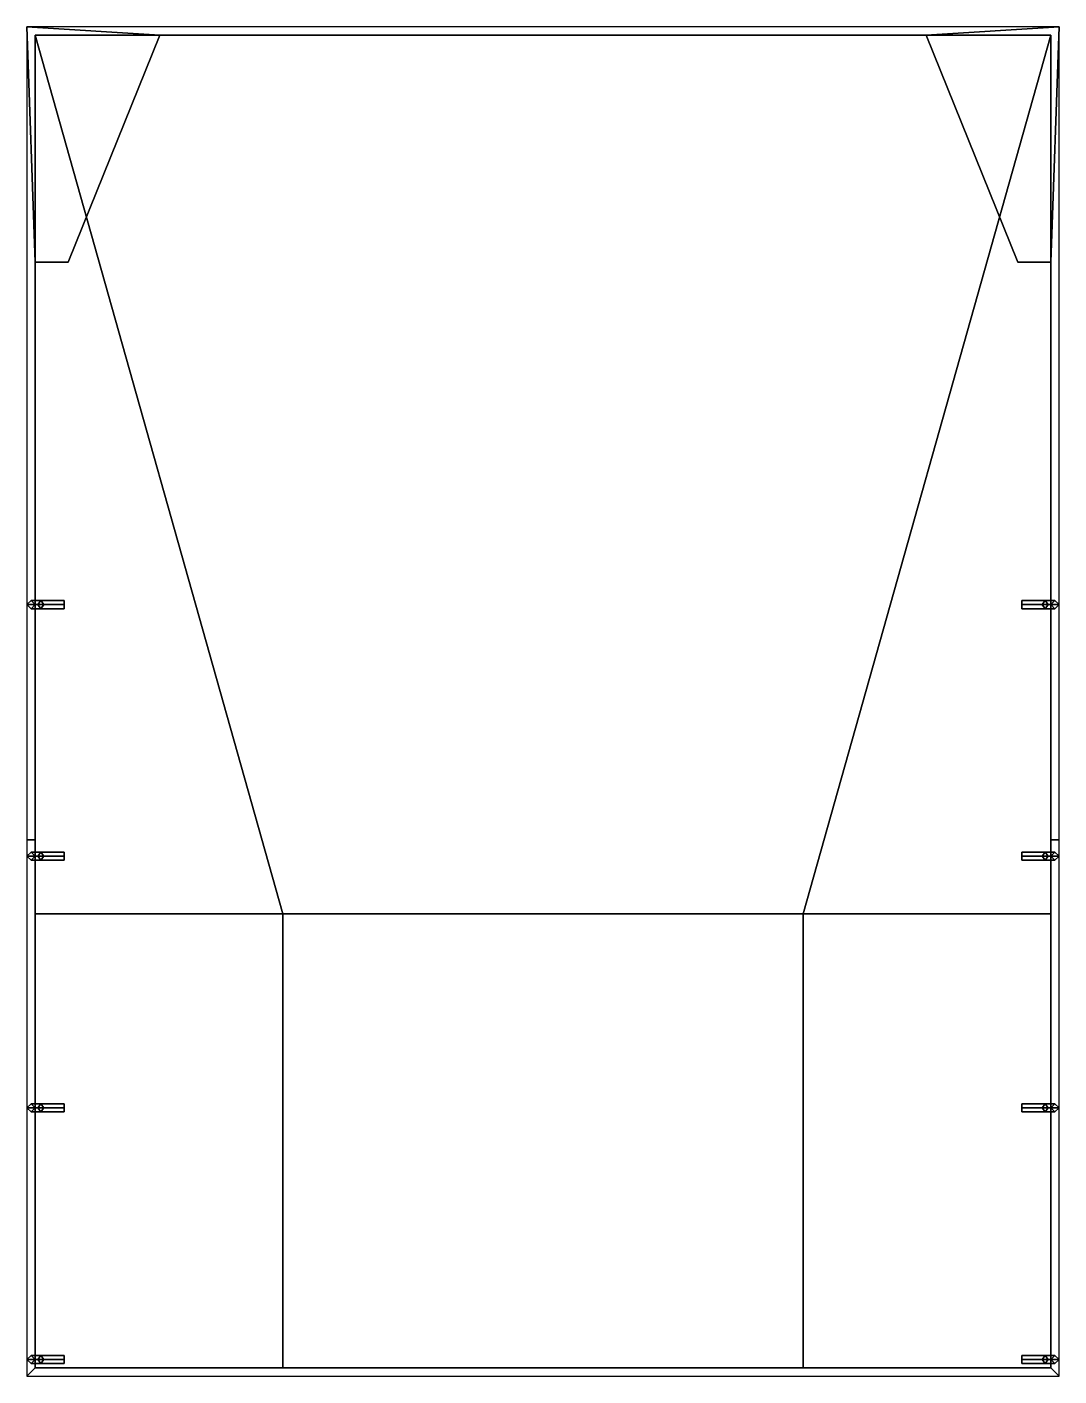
# Model space of a CAD drawing. Extents: x -1.25 to 1.25, y -3.05 to 0.22.
import ezdxf

# ---------------------------------------------------------------- set-up
doc = ezdxf.new("R2010")
doc.units = 0
doc.layers.add('INTERNALS', color=3, linetype='CONTINUOUS')

msp = doc.modelspace()

# ---------------------------------------------------------------- linework, layer by layer
at = {"layer": 'INTERNALS'}
for points in [[(-1.25, 0.22, 2.24), (-1.25, -1.75, 2.24), (-1.23, -1.75, 2.24), (-1.23, -0.35, 2.24)], [(-1.25, 0.22, 2.24), (-1.23, -0.35, 2.24), (-1.15, -0.35, 2.24), (-0.9281, 0.2, 2.24)], [(-1.25, 0.22, 2.24), (-0.9281, 0.2, 2.24), (0.9281, 0.2, 2.24), (1.25, 0.22, 2.24)], [(1.23, 0.2, 1.13), (-1.23, 0.2, 1.13), (-0.63, -1.93, 1.13), (0.63, -1.93, 1.13)], [(1.23, 0.2, 2.22), (-1.23, 0.2, 2.22), (-1.23, 0.2, 1.13), (1.23, 0.2, 1.13)], [(-1.23, -1.93, 1.13), (-1.23, 0.2, 1.13), (-1.23, -1.75, 1.72), (-1.23, -1.93, 1.66)], [(-1.23, 0.2, 1.13), (-1.23, 0.2, 2.22), (-1.23, -0.35, 2.22), (-1.23, -1.75, 1.72)], [(-1.23, 0.2, 1.13), (-1.23, 0.2, 1.13), (-1.23, -1.93, 1.13), (-0.63, -1.93, 1.13)], [(-1.15, -0.35, 2.24), (-1.15, -0.35, 2.22), (-0.9281, 0.2, 2.22), (-0.9281, 0.2, 2.24)], [(-0.9281, 0.2, 2.24), (-0.9281, 0.2, 2.22), (0.9281, 0.2, 2.22), (0.9281, 0.2, 2.24)], [(1.23, 0.2, 1.13), (1.23, 0.2, 1.13), (0.63, -1.93, 1.13), (1.23, -1.93, 1.13)], [(0.9281, 0.2, 2.24), (1.15, -0.35, 2.24), (1.23, -0.35, 2.24), (1.25, 0.22, 2.24)], [(0.9281, 0.2, 2.24), (0.9281, 0.2, 2.22), (1.15, -0.35, 2.22), (1.15, -0.35, 2.24)], [(1.25, 0.22, 2.24), (1.23, -0.35, 2.24), (1.23, -1.75, 2.24), (1.25, -1.75, 2.24)], [(1.23, 0.2, 1.13), (1.23, -1.93, 1.13), (1.23, -1.93, 1.66), (1.23, -1.75, 1.72)], [(1.23, 0.2, 2.22), (1.23, 0.2, 1.13), (1.23, -1.75, 1.72), (1.23, -0.35, 2.22)], [(-1.23, -1.75, 2.24), (-1.23, -1.75, 1.72), (-1.23, -0.35, 2.22), (-1.23, -0.35, 2.24)], [(-1.23, -0.35, 2.24), (-1.23, -0.35, 2.22), (-1.15, -0.35, 2.22), (-1.15, -0.35, 2.24)], [(1.15, -0.35, 2.24), (1.15, -0.35, 2.22), (1.23, -0.35, 2.22), (1.23, -0.35, 2.24)], [(1.23, -0.35, 2.24), (1.23, -0.35, 2.22), (1.23, -1.75, 1.72), (1.23, -1.75, 2.24)], [(-1.24, -1.17, 2.24), (-1.25, -1.18, 2.24), (-1.25, -1.18, 2.92), (-1.24, -1.17, 2.92)], [(-1.24, -1.17, 2.92), (-1.25, -1.18, 2.92), (-1.2236, -1.18, 2.9836), (-1.2166, -1.17, 2.9766)], [(-1.23, -1.18, 2.24), (-1.24, -1.17, 2.24), (-1.24, -1.17, 2.92), (-1.23, -1.18, 2.92)], [(-1.23, -1.18, 2.92), (-1.24, -1.17, 2.92), (-1.2166, -1.17, 2.9766), (-1.2095, -1.18, 2.9695)], [(-1.2166, -1.17, 2.9766), (-1.2236, -1.18, 2.9836), (-1.16, -1.18, 3.01), (-1.16, -1.17, 3)], [(-1.2095, -1.18, 2.9695), (-1.2166, -1.17, 2.9766), (-1.16, -1.17, 3), (-1.16, -1.18, 2.99)], [(-1.16, -1.17, 3), (-1.16, -1.18, 3.01), (-1.16, -1.19, 3), (-1.16, -1.18, 2.99)], [(1.16, -1.19, 3), (1.16, -1.18, 3.01), (1.16, -1.17, 3), (1.16, -1.18, 2.99)], [(1.2236, -1.18, 2.9836), (1.2166, -1.17, 2.9766), (1.16, -1.17, 3), (1.16, -1.18, 3.01)], [(1.2166, -1.17, 2.9766), (1.2095, -1.18, 2.9695), (1.16, -1.18, 2.99), (1.16, -1.17, 3)], [(1.24, -1.17, 2.92), (1.23, -1.18, 2.92), (1.2095, -1.18, 2.9695), (1.2166, -1.17, 2.9766)], [(1.25, -1.18, 2.92), (1.24, -1.17, 2.92), (1.2166, -1.17, 2.9766), (1.2236, -1.18, 2.9836)], [(1.24, -1.17, 2.24), (1.23, -1.18, 2.24), (1.23, -1.18, 2.92), (1.24, -1.17, 2.92)], [(1.25, -1.18, 2.24), (1.24, -1.17, 2.24), (1.24, -1.17, 2.92), (1.25, -1.18, 2.92)], [(-1.25, -1.18, 2.24), (-1.24, -1.19, 2.24), (-1.24, -1.19, 2.92), (-1.25, -1.18, 2.92)], [(-1.25, -1.18, 2.92), (-1.24, -1.19, 2.92), (-1.2166, -1.19, 2.9766), (-1.2236, -1.18, 2.9836)], [(-1.24, -1.19, 2.24), (-1.23, -1.18, 2.24), (-1.23, -1.18, 2.92), (-1.24, -1.19, 2.92)], [(-1.24, -1.19, 2.92), (-1.23, -1.18, 2.92), (-1.2095, -1.18, 2.9695), (-1.2166, -1.19, 2.9766)], [(-1.2236, -1.18, 2.9836), (-1.2166, -1.19, 2.9766), (-1.16, -1.19, 3), (-1.16, -1.18, 3.01)], [(-1.2166, -1.19, 2.9766), (-1.2095, -1.18, 2.9695), (-1.16, -1.18, 2.99), (-1.16, -1.19, 3)], [(1.2095, -1.18, 2.9695), (1.2166, -1.19, 2.9766), (1.16, -1.19, 3), (1.16, -1.18, 2.99)], [(1.2166, -1.19, 2.9766), (1.2236, -1.18, 2.9836), (1.16, -1.18, 3.01), (1.16, -1.19, 3)], [(1.23, -1.18, 2.92), (1.24, -1.19, 2.92), (1.2166, -1.19, 2.9766), (1.2095, -1.18, 2.9695)], [(1.24, -1.19, 2.92), (1.25, -1.18, 2.92), (1.2236, -1.18, 2.9836), (1.2166, -1.19, 2.9766)], [(1.23, -1.18, 2.24), (1.24, -1.19, 2.24), (1.24, -1.19, 2.92), (1.23, -1.18, 2.92)], [(1.24, -1.19, 2.24), (1.25, -1.18, 2.24), (1.25, -1.18, 2.92), (1.24, -1.19, 2.92)], [(-1.25, -1.75, 2.24), (-1.25, -1.75, 1.72), (-1.23, -1.75, 1.72), (-1.23, -1.75, 2.24)], [(-1.25, -1.75, 1.72), (-1.25, -3.05, 1.72), (-1.23, -3.03, 1.72), (-1.23, -1.75, 1.72)], [(-1.23, -1.93, 1.66), (-1.23, -1.75, 1.72), (-1.23, -3.03, 1.72), (-1.23, -3.03, 1.66)], [(1.23, -1.75, 1.72), (1.23, -3.03, 1.72), (1.25, -3.05, 1.72), (1.25, -1.75, 1.72)], [(1.23, -1.75, 2.24), (1.23, -1.75, 1.72), (1.25, -1.75, 1.72), (1.25, -1.75, 2.24)], [(1.23, -1.93, 1.66), (1.23, -3.03, 1.66), (1.23, -3.03, 1.72), (1.23, -1.75, 1.72)], [(-1.24, -1.78, 1.72), (-1.25, -1.79, 1.72), (-1.25, -1.79, 2.92), (-1.24, -1.78, 2.92)], [(-1.24, -1.78, 2.92), (-1.25, -1.79, 2.92), (-1.2236, -1.79, 2.9836), (-1.2166, -1.78, 2.9766)], [(-1.25, -1.79, 1.72), (-1.24, -1.8, 1.72), (-1.24, -1.8, 2.92), (-1.25, -1.79, 2.92)], [(-1.25, -1.79, 2.92), (-1.24, -1.8, 2.92), (-1.2166, -1.8, 2.9766), (-1.2236, -1.79, 2.9836)], [(-1.23, -1.79, 1.72), (-1.24, -1.78, 1.72), (-1.24, -1.78, 2.92), (-1.23, -1.79, 2.92)], [(-1.23, -1.79, 2.92), (-1.24, -1.78, 2.92), (-1.2166, -1.78, 2.9766), (-1.2095, -1.79, 2.9695)], [(-1.24, -1.8, 1.72), (-1.23, -1.79, 1.72), (-1.23, -1.79, 2.92), (-1.24, -1.8, 2.92)], [(-1.24, -1.8, 2.92), (-1.23, -1.79, 2.92), (-1.2095, -1.79, 2.9695), (-1.2166, -1.8, 2.9766)], [(-1.2166, -1.78, 2.9766), (-1.2236, -1.79, 2.9836), (-1.16, -1.79, 3.01), (-1.16, -1.78, 3)], [(-1.2236, -1.79, 2.9836), (-1.2166, -1.8, 2.9766), (-1.16, -1.8, 3), (-1.16, -1.79, 3.01)], [(-1.2095, -1.79, 2.9695), (-1.2166, -1.78, 2.9766), (-1.16, -1.78, 3), (-1.16, -1.79, 2.99)], [(-1.2166, -1.8, 2.9766), (-1.2095, -1.79, 2.9695), (-1.16, -1.79, 2.99), (-1.16, -1.8, 3)], [(-1.16, -1.78, 3), (-1.16, -1.79, 3.01), (-1.16, -1.8, 3), (-1.16, -1.79, 2.99)], [(1.2166, -1.78, 2.9766), (1.2095, -1.79, 2.9695), (1.16, -1.79, 2.99), (1.16, -1.78, 3)], [(1.2236, -1.79, 2.9836), (1.2166, -1.78, 2.9766), (1.16, -1.78, 3), (1.16, -1.79, 3.01)], [(1.16, -1.8, 3), (1.16, -1.79, 3.01), (1.16, -1.78, 3), (1.16, -1.79, 2.99)], [(1.2166, -1.8, 2.9766), (1.2236, -1.79, 2.9836), (1.16, -1.79, 3.01), (1.16, -1.8, 3)], [(1.2095, -1.79, 2.9695), (1.2166, -1.8, 2.9766), (1.16, -1.8, 3), (1.16, -1.79, 2.99)], [(1.24, -1.78, 2.92), (1.23, -1.79, 2.92), (1.2095, -1.79, 2.9695), (1.2166, -1.78, 2.9766)], [(1.23, -1.79, 2.92), (1.24, -1.8, 2.92), (1.2166, -1.8, 2.9766), (1.2095, -1.79, 2.9695)], [(1.25, -1.79, 2.92), (1.24, -1.78, 2.92), (1.2166, -1.78, 2.9766), (1.2236, -1.79, 2.9836)], [(1.24, -1.8, 2.92), (1.25, -1.79, 2.92), (1.2236, -1.79, 2.9836), (1.2166, -1.8, 2.9766)], [(1.24, -1.78, 1.72), (1.23, -1.79, 1.72), (1.23, -1.79, 2.92), (1.24, -1.78, 2.92)], [(1.23, -1.79, 1.72), (1.24, -1.8, 1.72), (1.24, -1.8, 2.92), (1.23, -1.79, 2.92)], [(1.25, -1.79, 1.72), (1.24, -1.78, 1.72), (1.24, -1.78, 2.92), (1.25, -1.79, 2.92)], [(1.24, -1.8, 1.72), (1.25, -1.79, 1.72), (1.25, -1.79, 2.92), (1.24, -1.8, 2.92)], [(-0.63, -1.93, 1.13), (-1.23, -1.93, 1.13), (-1.23, -1.93, 1.66), (-0.63, -1.93, 1.66)], [(-0.63, -1.93, 1.66), (-1.23, -1.93, 1.66), (-1.23, -3.03, 1.66), (-0.63, -3.03, 1.66)], [(-0.63, -1.93, 1.13), (-0.63, -1.93, 1.66), (-0.63, -3.03, 1.66), (-0.63, -3.03, 1.13)], [(0.63, -1.93, 1.13), (-0.63, -1.93, 1.13), (-0.63, -3.03, 1.13), (0.63, -3.03, 1.13)], [(0.63, -1.93, 1.66), (0.63, -3.03, 1.66), (1.23, -3.03, 1.66), (1.23, -1.93, 1.66)], [(0.63, -1.93, 1.13), (0.63, -3.03, 1.13), (0.63, -3.03, 1.66), (0.63, -1.93, 1.66)], [(1.23, -1.93, 1.13), (0.63, -1.93, 1.13), (0.63, -1.93, 1.66), (1.23, -1.93, 1.66)], [(-1.24, -2.39, 1.72), (-1.25, -2.4, 1.72), (-1.25, -2.4, 2.92), (-1.24, -2.39, 2.92)], [(-1.24, -2.39, 2.92), (-1.25, -2.4, 2.92), (-1.2236, -2.4, 2.9836), (-1.2166, -2.39, 2.9766)], [(-1.25, -2.4, 1.72), (-1.24, -2.41, 1.72), (-1.24, -2.41, 2.92), (-1.25, -2.4, 2.92)], [(-1.25, -2.4, 2.92), (-1.24, -2.41, 2.92), (-1.2166, -2.41, 2.9766), (-1.2236, -2.4, 2.9836)], [(-1.23, -2.4, 1.72), (-1.24, -2.39, 1.72), (-1.24, -2.39, 2.92), (-1.23, -2.4, 2.92)], [(-1.23, -2.4, 2.92), (-1.24, -2.39, 2.92), (-1.2166, -2.39, 2.9766), (-1.2095, -2.4, 2.9695)], [(-1.24, -2.41, 1.72), (-1.23, -2.4, 1.72), (-1.23, -2.4, 2.92), (-1.24, -2.41, 2.92)], [(-1.24, -2.41, 2.92), (-1.23, -2.4, 2.92), (-1.2095, -2.4, 2.9695), (-1.2166, -2.41, 2.9766)], [(-1.2166, -2.39, 2.9766), (-1.2236, -2.4, 2.9836), (-1.16, -2.4, 3.01), (-1.16, -2.39, 3)], [(-1.2236, -2.4, 2.9836), (-1.2166, -2.41, 2.9766), (-1.16, -2.41, 3), (-1.16, -2.4, 3.01)], [(-1.2095, -2.4, 2.9695), (-1.2166, -2.39, 2.9766), (-1.16, -2.39, 3), (-1.16, -2.4, 2.99)], [(-1.2166, -2.41, 2.9766), (-1.2095, -2.4, 2.9695), (-1.16, -2.4, 2.99), (-1.16, -2.41, 3)], [(-1.16, -2.39, 3), (-1.16, -2.4, 3.01), (-1.16, -2.41, 3), (-1.16, -2.4, 2.99)], [(1.2166, -2.39, 2.9766), (1.2095, -2.4, 2.9695), (1.16, -2.4, 2.99), (1.16, -2.39, 3)], [(1.2236, -2.4, 2.9836), (1.2166, -2.39, 2.9766), (1.16, -2.39, 3), (1.16, -2.4, 3.01)], [(1.16, -2.41, 3), (1.16, -2.4, 3.01), (1.16, -2.39, 3), (1.16, -2.4, 2.99)], [(1.2166, -2.41, 2.9766), (1.2236, -2.4, 2.9836), (1.16, -2.4, 3.01), (1.16, -2.41, 3)], [(1.2095, -2.4, 2.9695), (1.2166, -2.41, 2.9766), (1.16, -2.41, 3), (1.16, -2.4, 2.99)], [(1.24, -2.39, 2.92), (1.23, -2.4, 2.92), (1.2095, -2.4, 2.9695), (1.2166, -2.39, 2.9766)], [(1.23, -2.4, 2.92), (1.24, -2.41, 2.92), (1.2166, -2.41, 2.9766), (1.2095, -2.4, 2.9695)], [(1.25, -2.4, 2.92), (1.24, -2.39, 2.92), (1.2166, -2.39, 2.9766), (1.2236, -2.4, 2.9836)], [(1.24, -2.41, 2.92), (1.25, -2.4, 2.92), (1.2236, -2.4, 2.9836), (1.2166, -2.41, 2.9766)], [(1.24, -2.39, 1.72), (1.23, -2.4, 1.72), (1.23, -2.4, 2.92), (1.24, -2.39, 2.92)], [(1.23, -2.4, 1.72), (1.24, -2.41, 1.72), (1.24, -2.41, 2.92), (1.23, -2.4, 2.92)], [(1.25, -2.4, 1.72), (1.24, -2.39, 1.72), (1.24, -2.39, 2.92), (1.25, -2.4, 2.92)], [(1.24, -2.41, 1.72), (1.25, -2.4, 1.72), (1.25, -2.4, 2.92), (1.24, -2.41, 2.92)], [(-1.24, -3, 2.92), (-1.25, -3.01, 2.92), (-1.2236, -3.01, 2.9836), (-1.2166, -3, 2.9766)], [(-1.24, -3, 1.72), (-1.25, -3.01, 1.72), (-1.25, -3.01, 2.92), (-1.24, -3, 2.92)], [(-1.23, -3.01, 2.92), (-1.24, -3, 2.92), (-1.2166, -3, 2.9766), (-1.2095, -3.01, 2.9695)], [(-1.23, -3.01, 1.72), (-1.24, -3, 1.72), (-1.24, -3, 2.92), (-1.23, -3.01, 2.92)], [(-1.2166, -3, 2.9766), (-1.2236, -3.01, 2.9836), (-1.16, -3.01, 3.01), (-1.16, -3, 3)], [(-1.2095, -3.01, 2.9695), (-1.2166, -3, 2.9766), (-1.16, -3, 3), (-1.16, -3.01, 2.99)], [(-1.16, -3, 3), (-1.16, -3.01, 3.01), (-1.16, -3.02, 3), (-1.16, -3.01, 2.99)], [(1.16, -3.02, 3), (1.16, -3.01, 3.01), (1.16, -3, 3), (1.16, -3.01, 2.99)], [(1.2236, -3.01, 2.9836), (1.2166, -3, 2.9766), (1.16, -3, 3), (1.16, -3.01, 3.01)], [(1.2166, -3, 2.9766), (1.2095, -3.01, 2.9695), (1.16, -3.01, 2.99), (1.16, -3, 3)], [(1.24, -3, 2.92), (1.23, -3.01, 2.92), (1.2095, -3.01, 2.9695), (1.2166, -3, 2.9766)], [(1.25, -3.01, 2.92), (1.24, -3, 2.92), (1.2166, -3, 2.9766), (1.2236, -3.01, 2.9836)], [(1.24, -3, 1.72), (1.23, -3.01, 1.72), (1.23, -3.01, 2.92), (1.24, -3, 2.92)], [(1.25, -3.01, 1.72), (1.24, -3, 1.72), (1.24, -3, 2.92), (1.25, -3.01, 2.92)], [(-1.25, -3.01, 2.92), (-1.24, -3.02, 2.92), (-1.2166, -3.02, 2.9766), (-1.2236, -3.01, 2.9836)], [(-1.25, -3.01, 1.72), (-1.24, -3.02, 1.72), (-1.24, -3.02, 2.92), (-1.25, -3.01, 2.92)], [(-1.25, -3.05, 1.72), (1.25, -3.05, 1.72), (1.23, -3.03, 1.72), (-1.23, -3.03, 1.72)], [(-1.24, -3.02, 2.92), (-1.23, -3.01, 2.92), (-1.2095, -3.01, 2.9695), (-1.2166, -3.02, 2.9766)], [(-1.24, -3.02, 1.72), (-1.23, -3.01, 1.72), (-1.23, -3.01, 2.92), (-1.24, -3.02, 2.92)], [(0.63, -3.03, 1.66), (-0.63, -3.03, 1.66), (-1.23, -3.03, 1.72), (1.23, -3.03, 1.72)], [(-0.63, -3.03, 1.66), (-1.23, -3.03, 1.66), (-1.23, -3.03, 1.72)], [(-1.2236, -3.01, 2.9836), (-1.2166, -3.02, 2.9766), (-1.16, -3.02, 3), (-1.16, -3.01, 3.01)], [(-1.2166, -3.02, 2.9766), (-1.2095, -3.01, 2.9695), (-1.16, -3.01, 2.99), (-1.16, -3.02, 3)], [(-0.63, -3.03, 1.13), (-0.63, -3.03, 1.66), (0.63, -3.03, 1.66), (0.63, -3.03, 1.13)], [(0.63, -3.03, 1.66), (1.23, -3.03, 1.72), (1.23, -3.03, 1.72), (1.23, -3.03, 1.66)], [(1.2095, -3.01, 2.9695), (1.2166, -3.02, 2.9766), (1.16, -3.02, 3), (1.16, -3.01, 2.99)], [(1.2166, -3.02, 2.9766), (1.2236, -3.01, 2.9836), (1.16, -3.01, 3.01), (1.16, -3.02, 3)], [(1.23, -3.01, 2.92), (1.24, -3.02, 2.92), (1.2166, -3.02, 2.9766), (1.2095, -3.01, 2.9695)], [(1.24, -3.02, 2.92), (1.25, -3.01, 2.92), (1.2236, -3.01, 2.9836), (1.2166, -3.02, 2.9766)], [(1.23, -3.01, 1.72), (1.24, -3.02, 1.72), (1.24, -3.02, 2.92), (1.23, -3.01, 2.92)], [(1.24, -3.02, 1.72), (1.25, -3.01, 1.72), (1.25, -3.01, 2.92), (1.24, -3.02, 2.92)]]:
    msp.add_3dface(points, dxfattribs=at)

doc.saveas('drawing.dxf')
